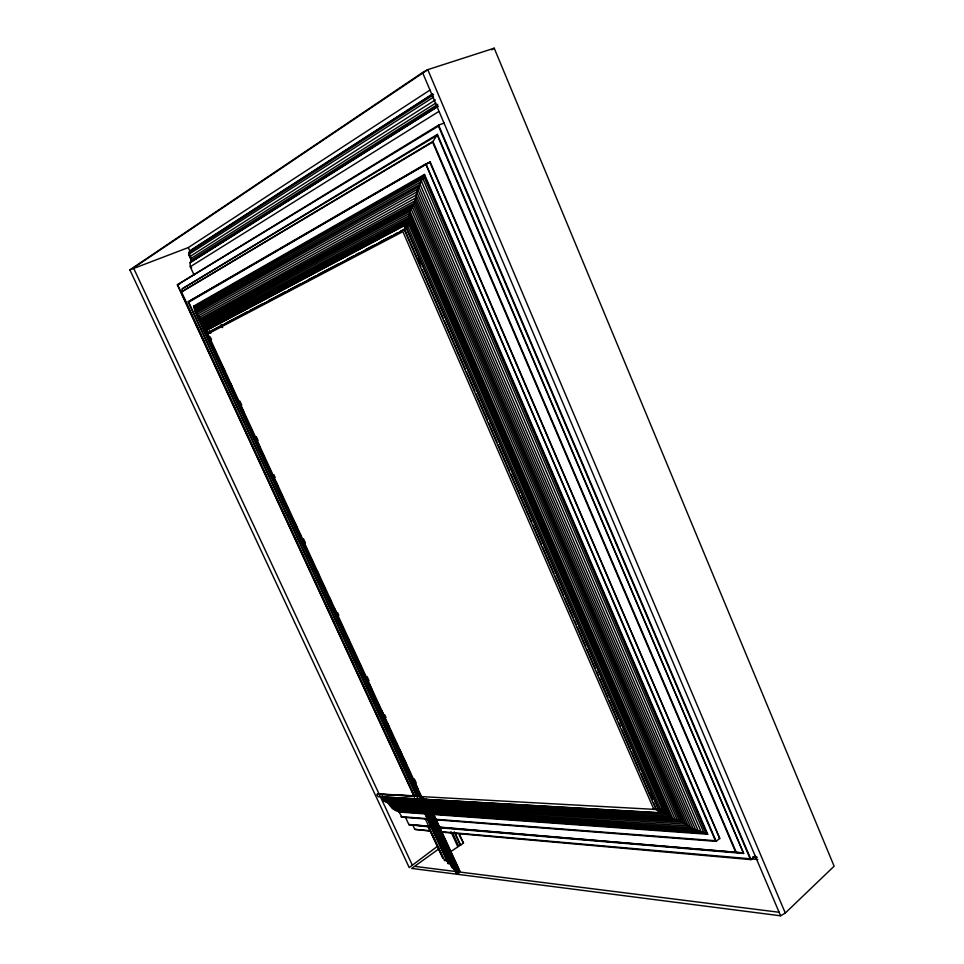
<?xml version="1.0" encoding="UTF-8"?>
<svg xmlns="http://www.w3.org/2000/svg" width="964" height="964" viewBox="0 0 964 964"><rect width="100%" height="100%" fill="white"/><g stroke="black" fill="none" stroke-linecap="round" stroke-linejoin="round"><path stroke-width="1.45" d="M433.21 814.496L707.721 834.246L424.497 174.436L193.643 306.142L194.21 306.6C193.439 314.131 202.344 316.915 202.078 323.868L454.851 871.01L456.141 871.323M420.882 266.751L404.699 229.456L208.393 332.857L205.609 330.664L404.856 225.034L404.326 229.902L655.99 809.459L659.942 812.881L378.201 796.722C374.502 793.384 381.117 793.191 382.359 795.167M427.076 813.52L398.722 811.495C391.589 810.628 390.348 802.349 383.829 801.072L382.624 796.903L422.039 799.156M424.497 174.436L417.653 189.185L414.387 203.055L410.013 211.297L409.278 215.611L410.218 219.515L666.811 812.037L669.281 816.134L672.908 818.894L681.295 821.208L693.309 829.148L707.721 834.246M182.317 288.778L437.403 134.37L432.643 142.118L181.521 291.923L182.317 288.778L437.282 135.249L743.654 853.477L438.427 827.654M194.053 274.969L190.27 266.763L190.101 262.738L191.366 260.196L188.727 254.4L188.751 252.616L191.306 249.857L432.595 93.954M454.851 871.01L455.165 869.733M755.342 855.707L751.016 859.623L750.233 858.996L438.463 126.055L438.608 125.091L444.284 123.079M208.393 332.857L208.742 332.11M444.766 859.852L444.573 860.478L447.706 860.84M430.161 161.904L188.691 302.202L188.185 301.792L425.811 163.88L429.92 162.35L719.843 838.692L430.161 161.904L386.094 187.45M430.149 807.495L685.645 824.148L415.532 198.018L199.331 317.325L456.418 873.613L458.177 873.806L459.78 870.926L428.715 803.59M405.386 228.637L408.832 224.528L410.218 219.515L207.971 327.29L204.187 325.82L202.078 323.868L410.013 211.297L672.908 818.894L428.185 803.807M439.656 848.308L411.688 868.419L780.611 915.8L785.299 913.041L834.125 866.202L494.219 48.2L427.787 69.649L422.557 72.541L129.875 269.872L409.218 867.576L437.704 846.103M719.397 838.584L716.192 841.367L434.885 819.713M424.883 813.676L448.368 863.19M451.092 851.405L463.491 843.102L459.153 833.667M398.722 811.495L401.795 816.821M129.875 269.872L188.305 247.567L430.016 90.038M491.7 49.839L494.219 48.2M189.655 251.279L432.872 94.062M433.523 94.809L188.751 252.616L190.631 256.713M433.631 97.087L188.727 254.4L191.246 259.87M435.342 99.895L189.968 256.557L191.221 259.292M190.956 258.545L435.824 103.04M191.366 260.196L437.716 104.377M191.185 261.473L437.234 106.221M190.414 262.329L436.812 106.968M190.101 262.738L438.5 106.185M438.536 111.655L190.27 266.763L191.631 267.823M440.656 832.065L751.016 859.623L438.608 125.091L177.352 284.826L438.463 126.055M277.234 250.58L188.185 301.792L417.316 797.288M279.825 249.073L353.704 206.236M356.294 204.73L383.503 188.956M194.367 307.07L423.919 176.508L705.889 833.149L432.788 813.7M194.692 308.131L422.919 178.689L703.768 832.39L432.39 813.194M195.776 313.336L417.653 189.185L693.309 829.148L431.655 811.17M201.886 320.614L413.544 205.115L679.319 820.388L428.377 804.711M202.018 321.639L412.484 207.079L677.318 819.858L427.896 804.35M202.91 324.928L409.411 213.538L670.908 817.677L428.1 802.928M409.917 218.418L206.874 326.88L208.14 329.616M207.971 327.29L208.947 327.941L410.146 221.033L665.63 810.881L666.811 812.037L659.316 811.616M404.856 226.624L408.832 224.528L662.328 809.35L665.63 810.881L658.135 810.471M404.928 227.516L407.579 226.118L660.497 809.302L662.328 809.35M211.393 330.712L223.359 324.422M226.01 323.024L247.266 311.83M249.929 310.432L261.883 304.142M268.534 300.648L285.802 291.562M288.465 290.164L300.419 283.862M308.396 279.668L315.035 276.174M317.698 274.776L338.954 263.594M346.932 259.4L353.571 255.906M356.222 254.508L358.885 253.11M365.525 249.616L373.502 245.41M380.141 241.916L392.107 235.626M394.758 234.228L397.421 232.83M400.072 231.432L402.735 230.035M208.501 332.592L403.374 230.155M207.911 333.893L402.88 231.649L653.929 809.483M179.991 283.814L177.352 284.826L414.363 796.987M660.497 809.302L657.484 809.435M655.99 809.459L377.057 794.179M379.84 794.023L420.81 796.216M652.977 808.892L656.327 809.025M377.96 794.143L420.786 796.385M652.845 809.061L658.834 809.386L406.374 227.492M658.087 809.603L664.088 809.929L409.688 222.768L209.634 328.772L208.947 327.941M426.45 799.409L667.486 813.218M382.527 797.879L422.895 800.241M425.883 800.409L668.112 814.544L409.495 217.31L205.609 326.495L207.501 330.592M382.648 799.06L423.895 801.518M426.883 801.699L669.281 816.134L409.278 215.611L204.187 325.82L421.617 796.722M383.07 800.192L423.606 802.663M383.829 801.072L423.678 803.53M384.961 801.494L424.232 803.928L454.309 869.034M428.739 804.205L675.161 819.484L411.218 209.092L201.946 322.723L271.402 473.095M386.13 801.747L424.883 804.157M387.13 802.132L425.377 804.518M388.01 802.711L424.22 805M428.655 805.277L681.295 821.208L414.387 203.055L201.452 319.602L203.151 323.35M388.805 803.602L425.751 805.964M428.751 806.157L683.368 822.437L415.05 200.741L200.62 318.53L203.139 323.988M389.54 804.844L425.63 807.193M390.36 806.181L425.51 808.519M430.016 808.82L688.139 825.991L416.087 195.053L197.945 316.011L419.846 796.24M391.276 807.434L425.51 809.748L452.285 867.708L454.622 868.456M430.004 810.061L690.73 827.715L416.773 192.041L196.704 314.65L419.207 796.107M392.288 808.459L425.666 810.76L452.285 867.708M393.384 809.133L426.076 811.399M432.065 811.821L695.755 830.1L418.75 186.655L195.331 312.107L419.352 797.095M394.625 809.507L426.715 811.748L430.474 819.894M432.703 812.158L698.177 830.655L420.099 184.305L195.282 310.902L197.174 314.999M396.011 810.085L427.341 812.278M431.836 812.592L701.009 831.474L421.569 181.485L195.041 309.504L196.307 312.228M397.313 810.724L427.896 812.881M398.289 811.242L428.281 813.387M432.932 813.941L706.841 833.499L424.365 175.532L194.21 306.6L196.258 311.167M398.976 812.025L428.353 814.146M401.12 816.653L429.534 818.822M435.391 819.279L715.372 840.704L716.192 841.367L425.811 163.88L715.372 840.704M401.361 817.123L430.402 819.364M405.326 816.942L408.857 824.533L431.197 826.401M439.403 827.088L742.955 852.899L438.512 827.257M408.857 824.533L431.788 826.63M409.122 824.726L428.414 826.799L442.801 857.888L443.597 857.972M752.836 856.791L756.945 857.08M753.884 857.345L756.873 857.599M412.99 825.497L414.785 829.353L430.221 830.727M441.741 831.739L757.788 859.466M430.161 831.137L414.785 829.353M463.491 843.102L459.25 835.173M447.935 863.515L450.381 863.816M415.315 866.443L779.334 912.293M442.801 857.888L427.63 825.666M412.255 865.033L133.478 267.896L427.787 69.649L785.299 913.041M425.04 813.375L448.248 863.563M426.498 799.18L459.816 871.372M209.525 330.604L210.791 333.339M425.763 799.156L459.406 872.046M425.04 799.276L458.936 872.709M424.425 799.313L458.563 873.239M423.401 798.011L458.31 873.613M210.273 336.954L211.538 339.677M239.879 401.06L241.771 405.157M256.255 436.535L258.147 440.62M273.897 474.734L275.162 477.457M303.503 538.84L305.395 542.937M337.521 612.514L338.774 615.237M367.127 676.62L369.007 680.717M384.757 714.818L386.022 717.553M414.363 778.936L416.255 783.033M422.557 796.674L458.177 873.806M451.803 861.924L453.658 865.961M222.853 366.742L225.371 372.212M230.263 382.696L232.155 386.793M241.157 406.386L243.687 411.857M258.207 443.295L260.099 447.392M276.511 482.928L278.415 487.037M294.827 522.572L296.719 526.669M299.876 533.514L301.142 536.237M317.289 571.122L318.542 573.857M329.555 597.752L331.447 601.849M334.604 608.694L335.87 611.417M369.32 683.874L371.851 689.332M381.611 710.384L383.503 714.481M387.636 723.506L388.902 726.241M399.903 749.98L401.795 754.077M404.049 759.054L406.579 764.524M416.291 785.479L418.183 789.576M446.465 850.79L447.718 853.514M272.667 475.83L417.918 790.263M419.183 792.986L422.34 799.831M193.643 306.142L196.162 311.601M424.256 805.796L453.008 868.022M198.427 317.722L205.995 334.098M207.26 336.834L211.67 346.389M214.827 353.21L224.287 373.683M225.552 376.406L229.962 385.962M231.227 388.697L242.579 413.255M243.832 415.99L248.254 425.534M249.507 428.269L253.291 436.451M254.556 439.186L258.967 448.742M262.124 455.562L264.642 461.021M265.907 463.744L277.258 488.314M278.512 491.038L295.538 527.886M296.804 530.622L306.263 551.095M307.528 553.818L311.938 563.374M315.095 570.194L324.555 590.667M325.808 593.39L330.23 602.946M333.375 609.766L342.835 630.239M344.1 632.974L348.51 642.518M349.775 645.253L359.235 665.726M360.5 668.45L364.91 678.005M366.175 680.729L377.527 705.299M378.78 708.034L388.239 728.495M389.504 731.23L395.806 744.871M397.072 747.606L406.531 768.079M407.796 770.802L412.206 780.358M415.363 787.178L419.147 795.372M431.727 822.605L435.499 830.763M436.752 833.474L441.151 842.982M444.284 849.778L451.803 867.299M188.691 302.202L417.46 796.975M414.869 796.312L181.521 291.923L432.908 141.443L736.231 852.248M425.389 819.002L444.573 860.478M177.798 285.211L414.52 796.794M188.305 247.567L190.185 251.676M221.346 324.796L222.6 327.531M455.08 833.077L460.659 845.223M221.142 324.832L222.395 327.567M454.297 831.848L460.503 845.332M452.453 832.522L458.563 845.802M450.971 831.848L457.683 846.44M404.856 225.034L659.942 812.881M418.569 258.991L420.364 263.124M650.893 794.252L652.688 798.397M422.075 269.51L443.066 317.843M444.259 320.602L465.251 368.935M466.443 371.694L474.842 391.035M476.035 393.794L487.435 420.027M488.628 422.786L497.026 442.127M498.219 444.886L509.619 471.119M510.812 473.89L519.21 493.219M520.403 495.978L531.803 522.223M532.996 524.982L541.394 544.311M542.587 547.07L553.987 573.315M555.18 576.074L563.578 595.403M564.771 598.174L573.17 617.502M574.363 620.262L576.171 624.407M577.364 627.166L585.763 646.507M586.956 649.266L595.354 668.594M596.547 671.354L598.355 675.499M599.548 678.258L607.947 697.599M609.14 700.358L617.538 719.686M618.731 722.458L620.527 726.591M621.732 729.362L630.131 748.691M631.324 751.45L639.722 770.79M640.915 773.55L652.303 799.783M653.508 802.542L655.906 808.073M437.403 134.37L743.654 853.477M432.643 142.118L735.604 851.971M422.557 72.541L780.611 915.8"/></g></svg>
